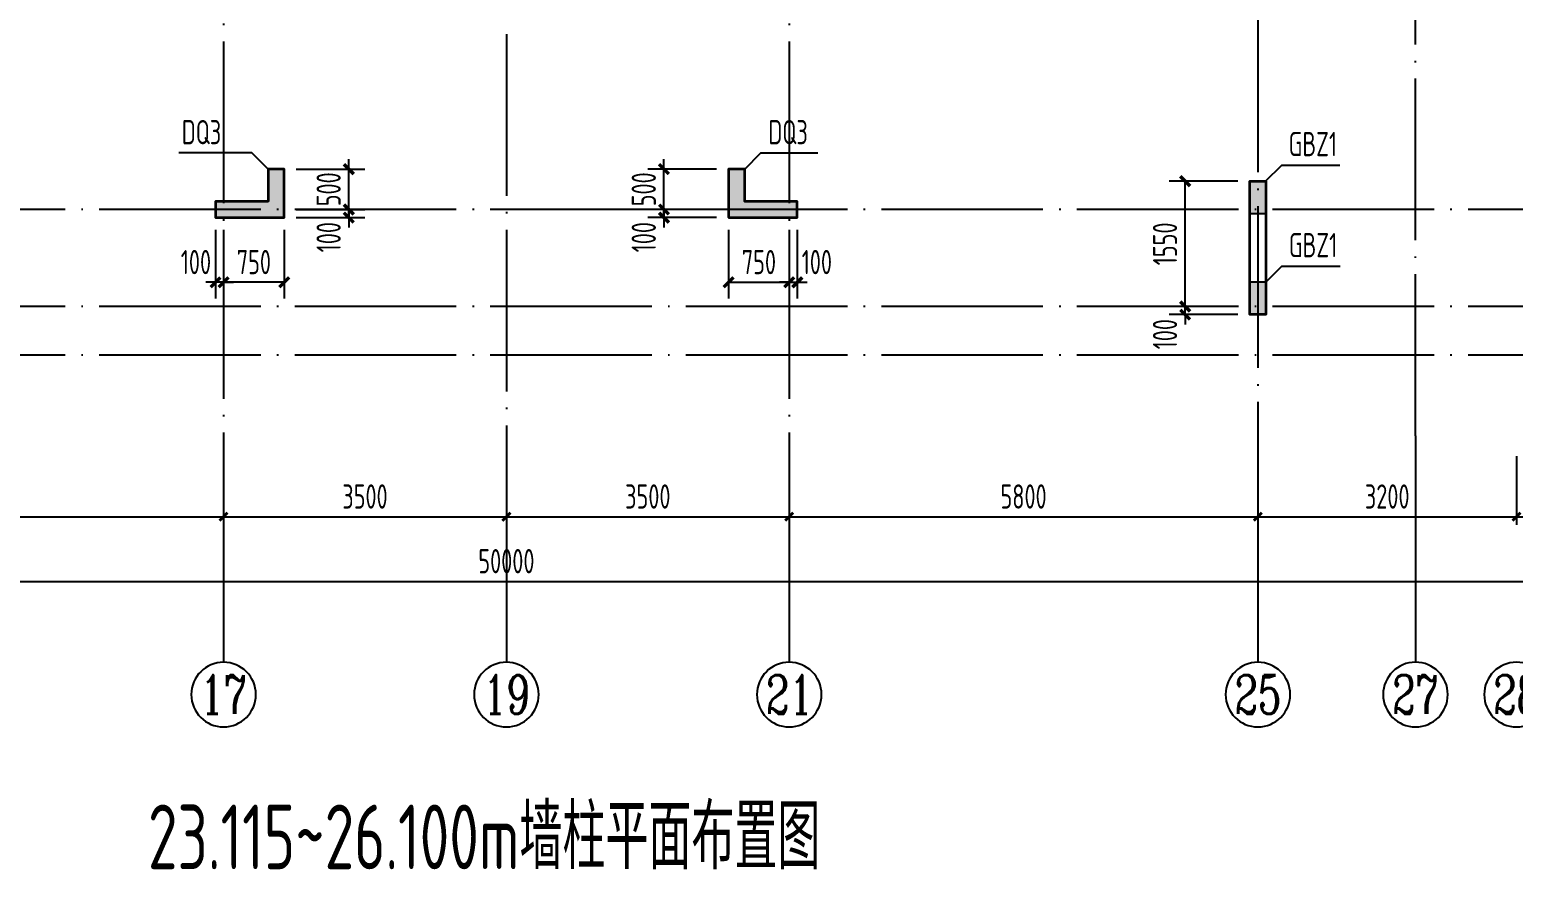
# Model space of a CAD drawing. Extents: x -1712635 to -854203, y -534641 to -21985.
# Drawn here: x -1342789 to -1324429, y -368245 to -357859 of the extents above; entities that cross this region are included whole.
import ezdxf
from ezdxf.enums import TextEntityAlignment as Align

# ---------------------------------------------------------------- set-up
doc = ezdxf.new("R2010")
doc.units = 0
doc.header["$LTSCALE"] = 1000
doc.linetypes.add('DOTE', pattern=[2.42, 2, -0.2, 0.02, -0.2])
doc.layers.get('0').update_dxf_attribs({"linetype": 'CONTINUOUS'})
doc.layers.get('Defpoints').update_dxf_attribs({"linetype": 'CONTINUOUS'})
for name, color, linetype in [('A-AXIS', 1, 'CONTINUOUS'), ('A-DOTE', 10, 'DOTE'), ('AXIS_NUM', 7, 'CONTINUOUS'), ('PUB_TEXT', 2, 'CONTINUOUS'), ('S-Q墙实线', 6, 'CONTINUOUS'), ('S-Q墙标注', 3, 'CONTINUOUS'), ('S-X详图填充', 252, 'CONTINUOUS'), ('S-X详图实线', 4, 'CONTINUOUS'), ('S-Y一般标注', 3, 'CONTINUOUS'), ('S-Z柱编号', 6, 'CONTINUOUS')]:
    doc.layers.add(name, color=color, linetype=linetype)
doc.styles.add('TSSD_Axis', font='complex.shx', dxfattribs={"width": 0.7, "bigfont": 'hztxt.shx'})
doc.styles.add('TSSD_DIMENSION', font='Tssdeng.shx', dxfattribs={"width": 0.7, "bigfont": 'tssdchn.shx'})
doc.styles.add('TSSD_REIN', font='tssdeng.shx', dxfattribs={"width": 0.7, "height": 300, "bigfont": 'tssdchn.shx'})
doc.styles.add('结构文字', font='zstxt.shx', dxfattribs={"width": 0.7, "bigfont": 'zshz.shx'})
doc.dimstyles.new('STRUCK', dxfattribs={"dimtxt": 400, "dimasz": 121, "dimexe": 200, "dimexo": 150, "dimgap": 115, "dimtad": 1, "dimdec": 0, "dimdsep": 46, "dimtxsty": '结构文字', "dimblk": 'ARCHTICK', "dimcen": 400, "dimclrd": 3, "dimclre": 3, "dimclrt": 7, "dimadec": 0, "dimazin": 0, "dimtfac": 1, "dimtdec": 0, "dimtix": 1, "dimtmove": 2, "dimatfit": 3, "dimldrblk": '_DIMX', "dimfxl": 0, "dimtolj": 1, "dimtzin": 0, "dimarcsym": 0})
doc.dimstyles.new('TSSD_100_100', dxfattribs={"dimtxt": 300, "dimasz": 100, "dimexe": 100, "dimexo": 250, "dimgap": 100, "dimtad": 1, "dimdec": 0, "dimzin": 0, "dimdsep": 46, "dimtxsty": 'TSSD_DIMENSION', "dimblk": 'ARCHTICK', "dimcen": 0, "dimdle": 100, "dimclrt": 7, "dimadec": 0, "dimazin": 0, "dimtfac": 1, "dimtdec": 0, "dimtix": 1, "dimtmove": 2, "dimatfit": 3, "dimldrblk": 'ARCHTICK', "dimfxl": 0, "dimtolj": 1, "dimtzin": 0, "dimarcsym": 0})

# ---------------------------------------------------------------- blocks, each defined once
blk = doc.blocks.new('_ArchTick')
at = {"color": 0, "const_width": 0.35}
blk.add_lwpolyline([(-0.5, -0.5), (0.5, 0.5)], dxfattribs=at)
blk = doc.blocks.new('*D156')
at = {"layer": 'Defpoints', "color": 0}
for p in [(20300, 3600), (26100, 3600), (26100, 2600)]:
    blk.add_point(p, dxfattribs=at)
at = {"layer": 'S-Y一般标注', "color": 0, "lineweight": -2}
for p, q in [((20300, 3350), (20300, 2500)), ((26100, 3350), (26100, 2500)), ((20200, 2600), (26200, 2600))]:
    blk.add_line(p, q, dxfattribs=at)
at = {"layer": 'S-Y一般标注', "color": 0, "lineweight": -2, "xscale": 100, "yscale": 100, "zscale": 100, "rotation": 180}
blk.add_blockref('_ArchTick', (20300, 2600), dxfattribs=at)
at = {"layer": 'S-Y一般标注', "color": 0, "lineweight": -2, "xscale": 100, "yscale": 100, "zscale": 100}
blk.add_blockref('_ArchTick', (26100, 2600), dxfattribs=at)
at = {"layer": 'S-Y一般标注', "color": 7, "insert": (23200, 2850), "char_height": 300, "attachment_point": 5, "style": 'TSSD_DIMENSION'}
blk.add_mtext('\\A1;5800', dxfattribs=at)
blk = doc.blocks.new('ts_axno')
at = {"color": 0, "linetype": 'ByBlock', "lineweight": -2}
blk.add_circle((0, 0), 0.5, dxfattribs=at)
at = {"color": 0, "linetype": 'ByBlock', "lineweight": -2, "style": 'TSSD_Axis', "width": 0.7}
blk.add_attdef('A', text='', height=0.6, dxfattribs=at).set_placement((0, 0), align=Align.MIDDLE_CENTER)
blk = doc.blocks.new('*D157')
at = {"layer": 'Defpoints', "color": 0}
for p in [(26100, 3600), (29600, 3600), (29600, 2600)]:
    blk.add_point(p, dxfattribs=at)
at = {"layer": 'S-Y一般标注', "color": 0, "lineweight": -2}
for p, q in [((26100, 3350), (26100, 2500)), ((29600, 3350), (29600, 2500)), ((26000, 2600), (29700, 2600))]:
    blk.add_line(p, q, dxfattribs=at)
at = {"layer": 'S-Y一般标注', "color": 0, "lineweight": -2, "xscale": 100, "yscale": 100, "zscale": 100, "rotation": 180}
blk.add_blockref('_ArchTick', (26100, 2600), dxfattribs=at)
at = {"layer": 'S-Y一般标注', "color": 0, "lineweight": -2, "xscale": 100, "yscale": 100, "zscale": 100}
blk.add_blockref('_ArchTick', (29600, 2600), dxfattribs=at)
at = {"layer": 'S-Y一般标注', "color": 7, "insert": (27850, 2850), "char_height": 300, "attachment_point": 5, "style": 'TSSD_DIMENSION'}
blk.add_mtext('\\A1;3500', dxfattribs=at)
blk = doc.blocks.new('*D158')
at = {"layer": 'Defpoints', "color": 0}
for p in [(33100, 3600), (38900, 3600), (38900, 2600)]:
    blk.add_point(p, dxfattribs=at)
at = {"layer": 'S-Y一般标注', "color": 0, "lineweight": -2}
for p, q in [((33100, 3350), (33100, 2500)), ((38900, 3350), (38900, 2500)), ((33000, 2600), (39000, 2600))]:
    blk.add_line(p, q, dxfattribs=at)
at = {"layer": 'S-Y一般标注', "color": 0, "lineweight": -2, "xscale": 100, "yscale": 100, "zscale": 100, "rotation": 180}
blk.add_blockref('_ArchTick', (33100, 2600), dxfattribs=at)
at = {"layer": 'S-Y一般标注', "color": 0, "lineweight": -2, "xscale": 100, "yscale": 100, "zscale": 100}
blk.add_blockref('_ArchTick', (38900, 2600), dxfattribs=at)
at = {"layer": 'S-Y一般标注', "color": 7, "insert": (36000, 2850), "char_height": 300, "attachment_point": 5, "style": 'TSSD_DIMENSION'}
blk.add_mtext('\\A1;5800', dxfattribs=at)
blk = doc.blocks.new('*D159')
at = {"layer": 'Defpoints', "color": 0}
for p in [(42100, 3600), (45300, 3600), (45300, 2600)]:
    blk.add_point(p, dxfattribs=at)
at = {"layer": 'S-Y一般标注', "color": 0, "lineweight": -2}
for p, q in [((42100, 3350), (42100, 2500)), ((45300, 3350), (45300, 2500)), ((42000, 2600), (45400, 2600))]:
    blk.add_line(p, q, dxfattribs=at)
at = {"layer": 'S-Y一般标注', "color": 0, "lineweight": -2, "xscale": 100, "yscale": 100, "zscale": 100, "rotation": 180}
blk.add_blockref('_ArchTick', (42100, 2600), dxfattribs=at)
at = {"layer": 'S-Y一般标注', "color": 0, "lineweight": -2, "xscale": 100, "yscale": 100, "zscale": 100}
blk.add_blockref('_ArchTick', (45300, 2600), dxfattribs=at)
at = {"layer": 'S-Y一般标注', "color": 7, "insert": (43700, 2850), "char_height": 300, "attachment_point": 5, "style": 'TSSD_DIMENSION'}
blk.add_mtext('\\A1;3200', dxfattribs=at)
blk = doc.blocks.new('*D162')
at = {"layer": 'Defpoints', "color": 0}
for p in [(4600, 3600), (54600, 3600), (54600, 1800)]:
    blk.add_point(p, dxfattribs=at)
at = {"layer": 'S-Y一般标注', "color": 0, "lineweight": -2}
for p, q in [((4600, 3350), (4600, 1700)), ((54600, 3350), (54600, 1700)), ((4500, 1800), (54700, 1800))]:
    blk.add_line(p, q, dxfattribs=at)
at = {"layer": 'S-Y一般标注', "color": 0, "lineweight": -2, "xscale": 100, "yscale": 100, "zscale": 100, "rotation": 180}
blk.add_blockref('_ArchTick', (4600, 1800), dxfattribs=at)
at = {"layer": 'S-Y一般标注', "color": 0, "lineweight": -2, "xscale": 100, "yscale": 100, "zscale": 100}
blk.add_blockref('_ArchTick', (54600, 1800), dxfattribs=at)
at = {"layer": 'S-Y一般标注', "color": 7, "insert": (29600, 2050), "char_height": 300, "attachment_point": 5, "style": 'TSSD_DIMENSION'}
blk.add_mtext('\\A1;50000', dxfattribs=at)
blk = doc.blocks.new('*D165')
at = {"layer": 'Defpoints', "color": 0}
for p in [(29600, 3600), (33100, 3600), (33100, 2600)]:
    blk.add_point(p, dxfattribs=at)
at = {"layer": 'S-Y一般标注', "color": 0, "lineweight": -2}
for p, q in [((29600, 3350), (29600, 2500)), ((33100, 3350), (33100, 2500)), ((29500, 2600), (33200, 2600))]:
    blk.add_line(p, q, dxfattribs=at)
at = {"layer": 'S-Y一般标注', "color": 0, "lineweight": -2, "xscale": 100, "yscale": 100, "zscale": 100, "rotation": 180}
blk.add_blockref('_ArchTick', (29600, 2600), dxfattribs=at)
at = {"layer": 'S-Y一般标注', "color": 0, "lineweight": -2, "xscale": 100, "yscale": 100, "zscale": 100}
blk.add_blockref('_ArchTick', (33100, 2600), dxfattribs=at)
at = {"layer": 'S-Y一般标注', "color": 7, "insert": (31350, 2850), "char_height": 300, "attachment_point": 5, "style": 'TSSD_DIMENSION'}
blk.add_mtext('\\A1;3500', dxfattribs=at)
blk = doc.blocks.new('*D166')
at = {"layer": 'Defpoints', "color": 0}
for p in [(38900, 3600), (42100, 3600), (42100, 2600)]:
    blk.add_point(p, dxfattribs=at)
at = {"layer": 'S-Y一般标注', "color": 0, "lineweight": -2}
for p, q in [((38900, 3350), (38900, 2500)), ((42100, 3350), (42100, 2500)), ((38800, 2600), (42200, 2600))]:
    blk.add_line(p, q, dxfattribs=at)
at = {"layer": 'S-Y一般标注', "color": 0, "lineweight": -2, "xscale": 100, "yscale": 100, "zscale": 100, "rotation": 180}
blk.add_blockref('_ArchTick', (38900, 2600), dxfattribs=at)
at = {"layer": 'S-Y一般标注', "color": 0, "lineweight": -2, "xscale": 100, "yscale": 100, "zscale": 100}
blk.add_blockref('_ArchTick', (42100, 2600), dxfattribs=at)
at = {"layer": 'S-Y一般标注', "color": 7, "insert": (40500, 2850), "char_height": 300, "attachment_point": 5, "style": 'TSSD_DIMENSION'}
blk.add_mtext('\\A1;3200', dxfattribs=at)
blk = doc.blocks.new('*D2276')
at = {"layer": 'Defpoints', "color": 0}
for p in [(-1334940, -360084), (-1334140, -360084), (-1334140, -360184)]:
    blk.add_point(p, dxfattribs=at)
at = {"layer": 'S-Q墙标注', "color": 3, "lineweight": -2}
for p, q in [((-1334940, -360084), (-1334940, -359963)), ((-1334290, -360084), (-1335140, -360084)), ((-1334290, -360184), (-1335140, -360184)), ((-1334940, -360184), (-1334940, -360084)), ((-1334940, -360184), (-1334940, -360305))]:
    blk.add_line(p, q, dxfattribs=at)
at = {"layer": 'S-Q墙标注', "color": 3, "lineweight": -2, "xscale": 121, "yscale": 121, "zscale": 121}
for p, rotation in [((-1334940, -360084), 270), ((-1334940, -360184), 90)]:
    blk.add_blockref('_ArchTick', p, dxfattribs=dict(at, rotation=rotation))
at = {"layer": 'S-Q墙标注', "color": 7, "insert": (-1335190, -360426), "char_height": 300, "attachment_point": 5, "rotation": 90, "style": 'TSSD_REIN'}
blk.add_mtext('\\A1;100', dxfattribs=at)
blk = doc.blocks.new('_DIMX')
blk.add_line((-150, 0), (150, 0))
at = {"const_width": 50}
blk.add_lwpolyline([(-70, -70), (70, 70)], dxfattribs=at)
blk = doc.blocks.new('*D2277')
at = {"layer": 'Defpoints', "color": 0}
for p in [(-1334940, -359584), (-1334140, -359584), (-1334140, -360084)]:
    blk.add_point(p, dxfattribs=at)
at = {"layer": 'S-Q墙标注', "color": 3, "lineweight": -2}
for p, q in [((-1334940, -359584), (-1334940, -359463)), ((-1334290, -359584), (-1335140, -359584)), ((-1334940, -360084), (-1334940, -359584)), ((-1334290, -360084), (-1335140, -360084)), ((-1334940, -360084), (-1334940, -360205))]:
    blk.add_line(p, q, dxfattribs=at)
at = {"layer": 'S-Q墙标注', "color": 3, "lineweight": -2, "xscale": 121, "yscale": 121, "zscale": 121}
for p, rotation in [((-1334940, -359584), 270), ((-1334940, -360084), 90)]:
    blk.add_blockref('_ArchTick', p, dxfattribs=dict(at, rotation=rotation))
at = {"layer": 'S-Q墙标注', "color": 7, "insert": (-1335190, -359834), "char_height": 300, "attachment_point": 5, "rotation": 90, "style": 'TSSD_REIN'}
blk.add_mtext('\\A1;500', dxfattribs=at)
blk = doc.blocks.new('*D2278')
at = {"layer": 'Defpoints', "color": 0}
for p in [(-1340390, -360184), (-1339640, -360184), (-1340390, -360984)]:
    blk.add_point(p, dxfattribs=at)
at = {"layer": 'S-Q墙标注', "color": 3, "lineweight": -2}
for p, q in [((-1340390, -360334), (-1340390, -361184)), ((-1339640, -360334), (-1339640, -361184)), ((-1339640, -360984), (-1340390, -360984))]:
    blk.add_line(p, q, dxfattribs=at)
at = {"layer": 'S-Q墙标注', "color": 3, "lineweight": -2, "xscale": 121, "yscale": 121, "zscale": 121, "rotation": 180}
blk.add_blockref('_ArchTick', (-1340390, -360984), dxfattribs=at)
at = {"layer": 'S-Q墙标注', "color": 3, "lineweight": -2, "xscale": 121, "yscale": 121, "zscale": 121}
blk.add_blockref('_ArchTick', (-1339640, -360984), dxfattribs=at)
at = {"layer": 'S-Q墙标注', "color": 7, "insert": (-1340015, -360734), "char_height": 300, "attachment_point": 5, "style": 'TSSD_REIN'}
blk.add_mtext('\\A1;750', dxfattribs=at)
blk = doc.blocks.new('*D2279')
at = {"layer": 'Defpoints', "color": 0}
for p in [(-1340490, -360184), (-1340390, -360184), (-1340490, -360984)]:
    blk.add_point(p, dxfattribs=at)
at = {"layer": 'S-Q墙标注', "color": 3, "lineweight": -2}
for p, q in [((-1340490, -360334), (-1340490, -361184)), ((-1340390, -360334), (-1340390, -361184)), ((-1340490, -360984), (-1340611, -360984)), ((-1340390, -360984), (-1340490, -360984)), ((-1340390, -360984), (-1340269, -360984))]:
    blk.add_line(p, q, dxfattribs=at)
at = {"layer": 'S-Q墙标注', "color": 3, "lineweight": -2, "xscale": 121, "yscale": 121, "zscale": 121}
blk.add_blockref('_ArchTick', (-1340490, -360984), dxfattribs=at)
at = {"layer": 'S-Q墙标注', "color": 3, "lineweight": -2, "xscale": 121, "yscale": 121, "zscale": 121, "rotation": 180}
blk.add_blockref('_ArchTick', (-1340390, -360984), dxfattribs=at)
at = {"layer": 'S-Q墙标注', "color": 7, "insert": (-1340732, -360734), "char_height": 300, "attachment_point": 5, "style": 'TSSD_REIN'}
blk.add_mtext('\\A1;100', dxfattribs=at)
blk = doc.blocks.new('*D2320')
at = {"layer": 'Defpoints', "color": 0}
for p in [(-1334140, -360184), (-1333390, -360184), (-1333390, -360984)]:
    blk.add_point(p, dxfattribs=at)
at = {"layer": 'S-Q墙标注', "color": 3, "lineweight": -2}
for p, q in [((-1334140, -360334), (-1334140, -361184)), ((-1333390, -360334), (-1333390, -361184)), ((-1334140, -360984), (-1333390, -360984))]:
    blk.add_line(p, q, dxfattribs=at)
at = {"layer": 'S-Q墙标注', "color": 3, "lineweight": -2, "xscale": 121, "yscale": 121, "zscale": 121, "rotation": 180}
blk.add_blockref('_ArchTick', (-1334140, -360984), dxfattribs=at)
at = {"layer": 'S-Q墙标注', "color": 3, "lineweight": -2, "xscale": 121, "yscale": 121, "zscale": 121}
blk.add_blockref('_ArchTick', (-1333390, -360984), dxfattribs=at)
at = {"layer": 'S-Q墙标注', "color": 7, "insert": (-1333765, -360734), "char_height": 300, "attachment_point": 5, "style": 'TSSD_REIN'}
blk.add_mtext('\\A1;750', dxfattribs=at)
blk = doc.blocks.new('*D2321')
at = {"layer": 'Defpoints', "color": 0}
for p in [(-1333390, -360184), (-1333290, -360184), (-1333290, -360984)]:
    blk.add_point(p, dxfattribs=at)
at = {"layer": 'S-Q墙标注', "color": 3, "lineweight": -2}
for p, q in [((-1333390, -360334), (-1333390, -361184)), ((-1333290, -360334), (-1333290, -361184)), ((-1333390, -360984), (-1333511, -360984)), ((-1333390, -360984), (-1333290, -360984)), ((-1333290, -360984), (-1333169, -360984))]:
    blk.add_line(p, q, dxfattribs=at)
at = {"layer": 'S-Q墙标注', "color": 3, "lineweight": -2, "xscale": 121, "yscale": 121, "zscale": 121}
blk.add_blockref('_ArchTick', (-1333390, -360984), dxfattribs=at)
at = {"layer": 'S-Q墙标注', "color": 3, "lineweight": -2, "xscale": 121, "yscale": 121, "zscale": 121, "rotation": 180}
blk.add_blockref('_ArchTick', (-1333290, -360984), dxfattribs=at)
at = {"layer": 'S-Q墙标注', "color": 7, "insert": (-1333048, -360734), "char_height": 300, "attachment_point": 5, "style": 'TSSD_REIN'}
blk.add_mtext('\\A1;100', dxfattribs=at)
blk = doc.blocks.new('*D2322')
at = {"layer": 'Defpoints', "color": 0}
for p in [(-1328490, -361284), (-1327690, -361284), (-1327690, -361384)]:
    blk.add_point(p, dxfattribs=at)
at = {"layer": 'S-Q墙标注', "color": 3, "lineweight": -2}
for p, q in [((-1327840, -361284), (-1328690, -361284)), ((-1328490, -361284), (-1328490, -361163)), ((-1328490, -361384), (-1328490, -361284)), ((-1327840, -361384), (-1328690, -361384)), ((-1328490, -361384), (-1328490, -361505))]:
    blk.add_line(p, q, dxfattribs=at)
at = {"layer": 'S-Q墙标注', "color": 3, "lineweight": -2, "xscale": 121, "yscale": 121, "zscale": 121}
for p, rotation in [((-1328490, -361284), 270), ((-1328490, -361384), 90)]:
    blk.add_blockref('_ArchTick', p, dxfattribs=dict(at, rotation=rotation))
at = {"layer": 'S-Q墙标注', "color": 7, "insert": (-1328740, -361626), "char_height": 300, "attachment_point": 5, "rotation": 90, "style": 'TSSD_REIN'}
blk.add_mtext('\\A1;100', dxfattribs=at)
blk = doc.blocks.new('*D2323')
at = {"layer": 'Defpoints', "color": 0}
for p in [(-1328490, -359734), (-1327690, -359734), (-1327690, -361284)]:
    blk.add_point(p, dxfattribs=at)
at = {"layer": 'S-Q墙标注', "color": 3, "lineweight": -2}
for p, q in [((-1327840, -359734), (-1328690, -359734)), ((-1328490, -361284), (-1328490, -359734)), ((-1327840, -361284), (-1328690, -361284))]:
    blk.add_line(p, q, dxfattribs=at)
at = {"layer": 'S-Q墙标注', "color": 3, "lineweight": -2, "xscale": 121, "yscale": 121, "zscale": 121}
for p, rotation in [((-1328490, -359734), 90), ((-1328490, -361284), 270)]:
    blk.add_blockref('_ArchTick', p, dxfattribs=dict(at, rotation=rotation))
at = {"layer": 'S-Q墙标注', "color": 7, "insert": (-1328740, -360509), "char_height": 300, "attachment_point": 5, "rotation": 90, "style": 'TSSD_REIN'}
blk.add_mtext('\\A1;1550', dxfattribs=at)
blk = doc.blocks.new('*D2343')
at = {"layer": 'Defpoints', "color": 0}
for p in [(-1339640, -360084), (-1339640, -360184), (-1338840, -360084)]:
    blk.add_point(p, dxfattribs=at)
at = {"layer": 'S-Q墙标注', "color": 3, "lineweight": -2}
for p, q in [((-1338840, -360084), (-1338840, -359963)), ((-1339490, -360084), (-1338640, -360084)), ((-1339490, -360184), (-1338640, -360184)), ((-1338840, -360184), (-1338840, -360084)), ((-1338840, -360184), (-1338840, -360305))]:
    blk.add_line(p, q, dxfattribs=at)
at = {"layer": 'S-Q墙标注', "color": 3, "lineweight": -2, "xscale": 121, "yscale": 121, "zscale": 121}
for p, rotation in [((-1338840, -360084), 270), ((-1338840, -360184), 90)]:
    blk.add_blockref('_ArchTick', p, dxfattribs=dict(at, rotation=rotation))
at = {"layer": 'S-Q墙标注', "color": 7, "insert": (-1339090, -360426), "char_height": 300, "attachment_point": 5, "rotation": 90, "style": 'TSSD_REIN'}
blk.add_mtext('\\A1;100', dxfattribs=at)
blk = doc.blocks.new('*D2344')
at = {"layer": 'Defpoints', "color": 0}
for p in [(-1339640, -359584), (-1338840, -359584), (-1339640, -360084)]:
    blk.add_point(p, dxfattribs=at)
at = {"layer": 'S-Q墙标注', "color": 3, "lineweight": -2}
for p, q in [((-1338840, -359584), (-1338840, -359463)), ((-1339490, -359584), (-1338640, -359584)), ((-1338840, -360084), (-1338840, -359584)), ((-1339490, -360084), (-1338640, -360084)), ((-1338840, -360084), (-1338840, -360205))]:
    blk.add_line(p, q, dxfattribs=at)
at = {"layer": 'S-Q墙标注', "color": 3, "lineweight": -2, "xscale": 121, "yscale": 121, "zscale": 121}
for p, rotation in [((-1338840, -359584), 270), ((-1338840, -360084), 90)]:
    blk.add_blockref('_ArchTick', p, dxfattribs=dict(at, rotation=rotation))
at = {"layer": 'S-Q墙标注', "color": 7, "insert": (-1339090, -359834), "char_height": 300, "attachment_point": 5, "rotation": 90, "style": 'TSSD_REIN'}
blk.add_mtext('\\A1;500', dxfattribs=at)
blk = doc.blocks.new('20210726.16395156')
at = {"layer": 'A-AXIS'}
for p, q in [((26100, 3600), (26100, 800)), ((29600, 3600), (29600, 800)), ((33100, 3600), (33100, 800)), ((38900, 3600.1), (38900, 800.1)), ((40850, 3600.2), (40850, 800.2))]:
    blk.add_line(p, q, dxfattribs=at)
at = {"layer": 'A-DOTE'}
for p, q in [((29600, 18249.9), (29600, 3600)), ((38900.2, 13700), (38900, 3600)), ((40850, 3600.2), (40850, 11500)), ((26100, 10900), (26100, 3600)), ((33100, 10900), (33100, 3600)), ((55600, 6400), (3600, 6400)), ((55600, 5200), (3600, 5200)), ((55600, 4600), (3600, 4600))]:
    blk.add_line(p, q, dxfattribs=at)
at = {"layer": 'A-AXIS'}
ref = blk.add_blockref('ts_axno', (26100, 400), dxfattribs=dict(at, xscale=-800, yscale=800, zscale=800, rotation=180))
ref.add_attrib('10', '17', dxfattribs={"layer": 'AXIS_NUM', "height": 480, "style": 'TSSD_Axis', "width": 0.7}).set_placement((26100, 400), align=Align.MIDDLE_CENTER)
ref = blk.add_blockref('ts_axno', (29600, 400), dxfattribs=dict(at, xscale=-800, yscale=800, zscale=800, rotation=180))
ref.add_attrib('13', '19', dxfattribs={"layer": 'AXIS_NUM', "height": 480, "style": 'TSSD_Axis', "width": 0.7}).set_placement((29600, 400), align=Align.MIDDLE_CENTER)
ref = blk.add_blockref('ts_axno', (33100, 400), dxfattribs=dict(at, xscale=-800, yscale=800, zscale=800, rotation=180))
ref.add_attrib('13', '21', dxfattribs={"layer": 'AXIS_NUM', "height": 480, "style": 'TSSD_Axis', "width": 0.7}).set_placement((33100, 400), align=Align.MIDDLE_CENTER)
ref = blk.add_blockref('ts_axno', (38900, 400.1), dxfattribs=dict(at, xscale=-800, yscale=800, zscale=800, rotation=180))
ref.add_attrib('17', '25', dxfattribs={"layer": 'AXIS_NUM', "height": 480, "style": 'TSSD_Axis', "width": 0.7}).set_placement((38900, 400.1), align=Align.MIDDLE_CENTER)
ref = blk.add_blockref('ts_axno', (40850, 400.2), dxfattribs=dict(at, xscale=-800, yscale=800, zscale=800, rotation=180))
ref.add_attrib('5', '27', dxfattribs={"layer": 'AXIS_NUM', "height": 480, "style": 'TSSD_Axis', "width": 0.7}).set_placement((40850, 400.2), align=Align.MIDDLE_CENTER)
ref = blk.add_blockref('ts_axno', (42100, 400), dxfattribs=dict(at, xscale=-800, yscale=800, zscale=800, rotation=180))
ref.add_attrib('19', '28', dxfattribs={"layer": 'AXIS_NUM', "height": 480, "style": 'TSSD_Axis', "width": 0.7}).set_placement((42100, 400), align=Align.MIDDLE_CENTER)
at = {"layer": 'S-Y一般标注'}
for base, p1, p2, picture, middle in [((54600, 1800), (4600, 3600), (54600, 3600), '*D162', (29600, 2050)), ((26100, 2600), (20300, 3600), (26100, 3600), '*D156', (23200, 2850)), ((29600, 2600), (26100, 3600), (29600, 3600), '*D157', (27850, 2850)), ((33100, 2600), (29600, 3600), (33100, 3600), '*D165', (31350, 2850)), ((38900, 2600.1), (33100, 3600), (38900, 3600.1), '*D158', (36000, 2850.1)), ((42100, 2600.1), (38900, 3600.1), (42100, 3600.1), '*D166', (40500, 2850.1)), ((45300, 2600.1), (42100, 3600.1), (45300, 3600.1), '*D159', (43700, 2850.1))]:
    dim = blk.add_linear_dim(base=base, p1=p1, p2=p2, dimstyle='TSSD_100_100', dxfattribs=at)
    dim.commit()
    dim.dimension.update_dxf_attribs({"geometry": picture, "text_midpoint": middle})

msp = doc.modelspace()

# ---------------------------------------------------------------- hatches: boundary and pattern name
at = {"layer": 'S-X详图填充'}
h = msp.add_hatch(color=256, dxfattribs=at)
h.dxf.hatch_style = 1
h.paths.add_polyline_path([(-1339840.08, -359983.69), (-1340490.08, -359983.69), (-1340490.08, -360183.69), (-1339640.08, -360183.69), (-1339640.08, -359583.69), (-1339840.08, -359583.69)])
h = msp.add_hatch(color=256, dxfattribs=at)
h.dxf.hatch_style = 1
h.paths.add_polyline_path([(-1333940.1, -359983.69), (-1333290.1, -359983.69), (-1333290.1, -360183.69), (-1334140.1, -360183.69), (-1334140.1, -359583.69), (-1333940.1, -359583.69)])
h = msp.add_hatch(color=256, dxfattribs=at)
h.dxf.hatch_style = 1
h.paths.add_polyline_path([(-1327692.57, -360133.7), (-1327492.57, -360133.7), (-1327492.57, -359733.7), (-1327692.57, -359733.7)])
h = msp.add_hatch(color=256, dxfattribs=at)
h.dxf.hatch_style = 1
h.paths.add_polyline_path([(-1327690.09, -361383.7), (-1327490.09, -361383.7), (-1327490.09, -360983.7), (-1327690.09, -360983.7)])

# ---------------------------------------------------------------- linework, layer by layer
at = {"layer": 'S-Q墙实线', "lineweight": 35}
for points in [[(-1339840.08, -359983.69), (-1340490.08, -359983.69), (-1340490.08, -360183.69), (-1339640.08, -360183.69), (-1339640.08, -359583.69), (-1339840.08, -359583.69)], [(-1334140.1, -360183.69), (-1333290.1, -360183.69), (-1333290.1, -359983.69), (-1333940.1, -359983.69), (-1333940.1, -359583.69), (-1334140.1, -359583.69)]]:
    msp.add_lwpolyline(points, close=True, dxfattribs=at)
for points in [[(-1327690.09, -360083.69), (-1327690.08, -359733.7), (-1327490.08, -359733.7), (-1327490.09, -360083.69)], [(-1327490.09, -360083.69), (-1327490.09, -361383.7), (-1327690.09, -361383.7), (-1327690.09, -360083.69)]]:
    msp.add_lwpolyline(points, dxfattribs=at)
at = {"layer": 'S-X详图实线'}
for points in [[(-1339640.08, -359583.69), (-1339840.08, -359583.69), (-1339840.08, -359983.69), (-1340490.08, -359983.69), (-1340490.08, -360183.69), (-1339640.08, -360183.69), (-1339640.08, -359683.69)], [(-1334140.1, -359583.69), (-1333940.1, -359583.69), (-1333940.1, -359983.69), (-1333290.1, -359983.69), (-1333290.1, -360183.69), (-1334140.1, -360183.69), (-1334140.1, -359683.69)], [(-1327692.57, -360133.7), (-1327492.57, -360133.7), (-1327492.57, -359733.7), (-1327692.57, -359733.7), (-1327692.57, -360133.7)], [(-1327690.09, -361383.7), (-1327490.09, -361383.7), (-1327490.09, -360983.7), (-1327690.09, -360983.7), (-1327690.09, -361383.7)]]:
    msp.add_lwpolyline(points, close=True, dxfattribs=at)
at = {"layer": 'S-Z柱编号', "color": 7}
for points in [[(-1339840.08, -359583.69), (-1340040.08, -359383.69), (-1340945.44, -359383.69)], [(-1333940.1, -359583.69), (-1333740.1, -359383.69), (-1333037.46, -359383.69)], [(-1327495.08, -359733.7), (-1327295.08, -359533.7), (-1326575.87, -359533.7)], [(-1327492.6, -360983.7), (-1327292.6, -360783.7), (-1326573.39, -360783.7)]]:
    msp.add_lwpolyline(points, dxfattribs=at)

# ---------------------------------------------------------------- block references
at = {"layer": 'A-DOTE'}
msp.add_blockref('20210726.16395156', (-1366490.09, -366483.74), dxfattribs=at)

# ---------------------------------------------------------------- texts
at = {"layer": 'PUB_TEXT', "color": 7, "style": 'TSSD_REIN', "width": 0.7}
msp.add_text('23.115~26.100m墙柱平面布置图', height=800, dxfattribs=at).set_placement((-1341325.33, -368244.38))
at = {"layer": 'S-Z柱编号', "color": 7, "style": 'TSSD_REIN', "width": 0.7}
for s, p in [('DQ3', (-1340907.38, -359366.84)), ('DQ3', (-1333648.17, -359366.84)), ('GBZ1', (-1327209.91, -359514.19)), ('GBZ1', (-1327207.43, -360764.19))]:
    msp.add_text(s, height=300, dxfattribs=at).set_placement(p, align=Align.BOTTOM_LEFT)

# ---------------------------------------------------------------- dimensions: what is measured, and where the dimension line sits
at = {"layer": 'S-Q墙标注'}
for base, p1, p2, angle, picture, middle in [((-1338840.06, -359583.69), (-1339640.06, -360083.69), (-1339640.08, -359583.69), 90, '*D2344', (-1339090.06, -359833.69)), ((-1334940.12, -359583.69), (-1334140.12, -360083.69), (-1334140.1, -359583.69), 90, '*D2277', (-1335190.12, -359833.69)), ((-1328490.08, -359733.7), (-1327690.08, -361283.69), (-1327690.08, -359733.7), 90, '*D2323', (-1328740.08, -360508.69)), ((-1340390.09, -360983.69), (-1339640.06, -360183.69), (-1340390.09, -360183.69), 180, '*D2278', (-1340015.07, -360733.69))]:
    dim = msp.add_linear_dim(base=base, p1=p1, p2=p2, angle=angle, dimstyle='STRUCK', override={"dimtxt": 300, "dimgap": 100, "dimtxsty": 'TSSD_REIN'}, dxfattribs=at)
    dim.commit()
    dim.dimension.update_dxf_attribs({"geometry": picture, "text_midpoint": middle})
for base, p1, p2, angle, picture, middle in [((-1338840.06, -360083.69), (-1339640.06, -360183.69), (-1339640.06, -360083.69), 90, '*D2343', (-1339090.06, -360425.61)), ((-1334940.12, -360083.69), (-1334140.12, -360183.69), (-1334140.12, -360083.69), 90, '*D2276', (-1335190.12, -360425.61)), ((-1340490.1, -360983.69), (-1340390.09, -360183.69), (-1340490.1, -360183.69), 180, '*D2279', (-1340732.02, -360733.69)), ((-1328490.08, -361283.69), (-1327690.08, -361383.7), (-1327690.08, -361283.69), 90, '*D2322', (-1328740.08, -361625.62))]:
    dim = msp.add_linear_dim(base=base, p1=p1, p2=p2, angle=angle, dimstyle='STRUCK', override={"dimtxt": 300, "dimgap": 100, "dimtxsty": 'TSSD_REIN'}, dxfattribs=at)
    dim.commit()
    dim.dimension.update_dxf_attribs({"geometry": picture, "text_midpoint": middle, "dimtype": 160})
dim = msp.add_linear_dim(base=(-1333390.09, -360983.69), p1=(-1334140.12, -360183.69), p2=(-1333390.09, -360183.69), dimstyle='STRUCK', override={"dimtxt": 300, "dimgap": 100, "dimtxsty": 'TSSD_REIN'}, dxfattribs=at)
dim.commit()
dim.dimension.update_dxf_attribs({"geometry": '*D2320', "text_midpoint": (-1333765.1, -360733.69)})
dim = msp.add_linear_dim(base=(-1333290.08, -360983.69), p1=(-1333390.09, -360183.69), p2=(-1333290.08, -360183.69), dimstyle='STRUCK', override={"dimtxt": 300, "dimgap": 100, "dimtxsty": 'TSSD_REIN'}, dxfattribs=at)
dim.commit()
dim.dimension.update_dxf_attribs({"geometry": '*D2321', "text_midpoint": (-1333048.15, -360733.69), "dimtype": 160})

doc.saveas('drawing.dxf')
